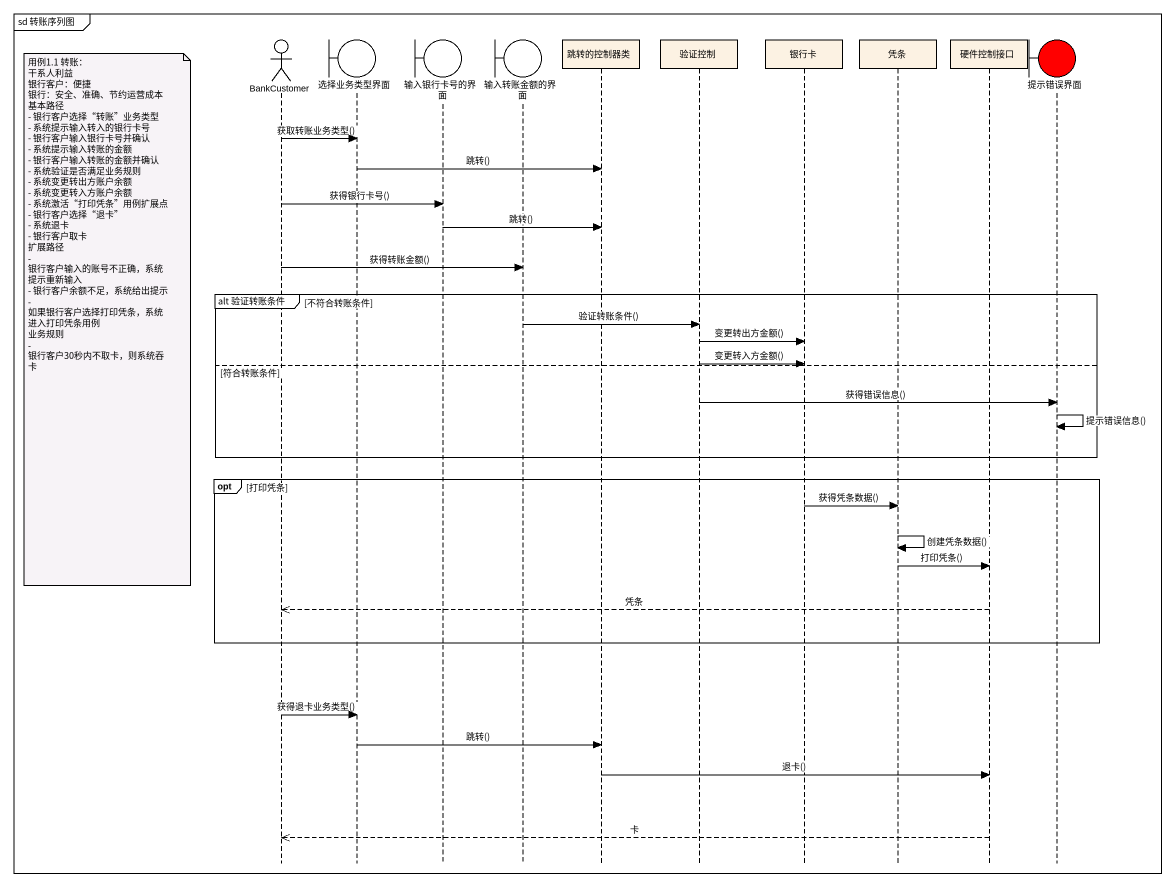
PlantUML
@startuml
mainframe sd 转账序列图
hide footbox
actor BankCustomer
boundary 选择业务类型界面
boundary 输入银行卡号的界面
boundary 输入转账金额的界面
participant 跳转的控制器类
participant 验证控制
participant 银行卡
participant 凭条
participant 硬件控制接口
boundary 提示错误界面 #FF0000

BankCustomer -> 选择业务类型界面 : 获取转账业务类型()
选择业务类型界面 -> 跳转的控制器类 : 跳转()
BankCustomer -> 输入银行卡号的界面 : 获得银行卡号()
输入银行卡号的界面 -> 跳转的控制器类 : 跳转()
BankCustomer -> 输入转账金额的界面 : 获得转账金额()
group alt 验证转账条件 [不符合转账条件]
  note left of BankCustomer
    用例1.1 转账：
    干系人利益
    银行客户：便捷
    银行：安全、准确、节约运营成本
    基本路径
    - 银行客户选择“转账”业务类型
    - 系统提示输入转入的银行卡号
    - 银行客户输入银行卡号并确认
    - 系统提示输入转账的金额
    - 银行客户输入转账的金额并确认
    - 系统验证是否满足业务规则
    - 系统变更转出方账户余额
    - 系统变更转入方账户余额
    - 系统激活“打印凭条”用例扩展点
    - 银行客户选择“退卡”
    - 系统退卡
    - 银行客户取卡
    扩展路径
    - 银行客户输入的账号不正确，系统提示重新输入
    - 银行客户余额不足，系统给出提示
    - 如果银行客户选择打印凭条，系统进入打印凭条用例
    业务规则
    - 银行客户30秒内不取卡，则系统吞卡
  end note
  输入转账金额的界面 -> 验证控制 : 验证转账条件()
  验证控制 -> 银行卡 : 变更转出方金额()
  验证控制 -> 银行卡 : 变更转入方金额()
else 符合转账条件
  验证控制 -> 提示错误界面 : 获得错误信息()
  提示错误界面 -> 提示错误界面 : 提示错误信息()
end
opt 打印凭条
  银行卡 -> 凭条 : 获得凭条数据()
  凭条 -> 凭条 : 创建凭条数据()
  凭条 -> 硬件控制接口 : 打印凭条()
  硬件控制接口 -->> BankCustomer : 凭条
end
BankCustomer -> 选择业务类型界面 : 获得退卡业务类型()
选择业务类型界面 -> 跳转的控制器类 : 跳转()
跳转的控制器类 -> 硬件控制接口 : 退卡()
硬件控制接口 -->> BankCustomer : 卡
@enduml
